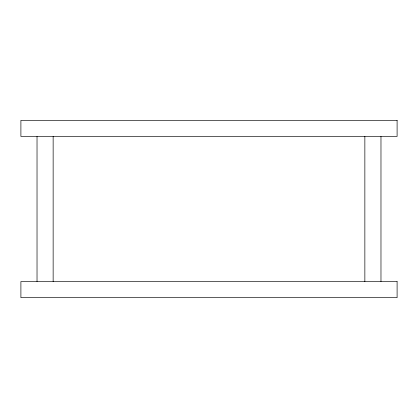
<?xml version="1.0" encoding="UTF-8"?>
<svg xmlns="http://www.w3.org/2000/svg" width="418" height="418" viewBox="0 0 418 418"><rect width="100%" height="100%" fill="white"/><g stroke="black" fill="none" stroke-linecap="round" stroke-linejoin="round"><path stroke-width="0.63" d="M380.976 136.446L380.976 281.554M364.857 136.446L364.857 281.554M53.143 136.446L53.143 281.554M37.024 136.446L37.024 281.554M397.1 120.327L20.9 120.327L20.9 136.446L397.1 136.446L397.1 120.327M397.1 281.554L20.9 281.554L20.9 297.673L397.1 297.673L397.1 281.554"/></g></svg>
